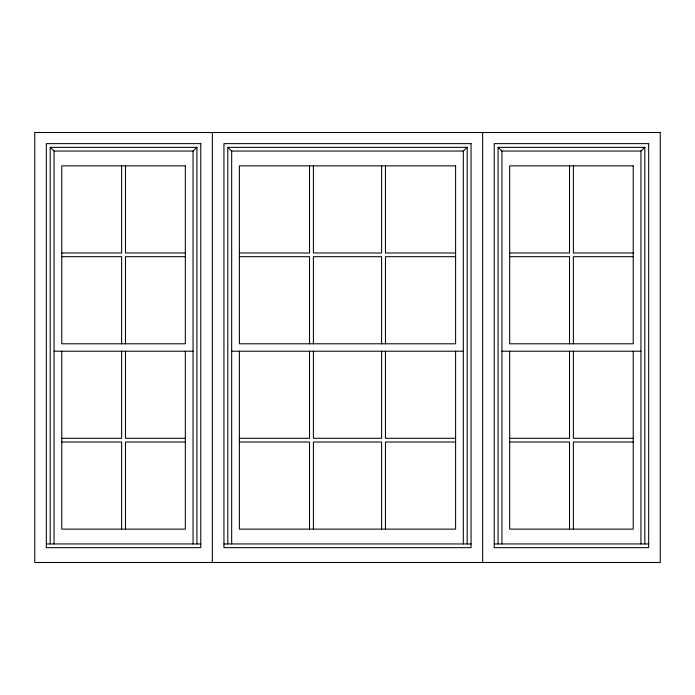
<?xml version="1.0" encoding="UTF-8"?>
<svg xmlns="http://www.w3.org/2000/svg" width="695" height="695" viewBox="0 0 695 695"><rect width="100%" height="100%" fill="white"/><g stroke="black" fill="none" stroke-linecap="round" stroke-linejoin="round"><path stroke-width="1.04" d="M50.196 543.95L50.196 147.34L54.054 151.05L193.054 151.05L196.92 147.34L196.92 543.95M227.804 543.95L227.804 147.34L231.67 151.05L463.33 151.05L467.196 147.34L467.196 543.95M498.08 543.95L498.08 147.34L501.946 151.05L640.946 151.05L644.804 147.34L644.804 543.95M50.196 147.34L196.92 147.34M227.804 147.34L467.196 147.34M498.08 147.34L644.804 147.34M61.777 252.98L121.625 252.98L121.625 165.87M185.33 252.98L125.482 252.98L125.482 165.87M239.393 252.98L309.536 252.98L309.536 165.87M455.607 252.98L385.464 252.98L385.464 165.87M509.67 252.98L569.518 252.98L569.518 165.87M633.223 252.98L573.375 252.98L573.375 165.87M61.777 256.69L121.625 256.69L121.625 343.79M185.33 256.69L125.482 256.69L125.482 343.79M239.393 256.69L309.536 256.69L309.536 343.79M455.607 256.69L385.464 256.69L385.464 343.79M509.67 256.69L569.518 256.69L569.518 343.79M633.223 256.69L573.375 256.69L573.375 343.79M54.054 351.21L193.054 351.21M231.67 351.21L463.33 351.21M501.946 351.21L640.946 351.21M61.777 438.31L121.625 438.31L121.625 351.21M185.33 438.31L125.482 438.31L125.482 351.21M239.393 438.31L309.536 438.31L309.536 351.21M455.607 438.31L385.464 438.31L385.464 351.21M509.67 438.31L569.518 438.31L569.518 351.21M633.223 438.31L573.375 438.31L573.375 351.21M61.777 442.02L121.625 442.02L121.625 529.13M185.33 442.02L125.482 442.02L125.482 529.13M239.393 442.02L309.536 442.02L309.536 529.13M455.607 442.02L385.464 442.02L385.464 529.13M509.67 442.02L569.518 442.02L569.518 529.13M633.223 442.02L573.375 442.02L573.375 529.13M46.33 543.95L200.777 543.95M223.946 543.95L471.054 543.95M494.223 543.95L648.67 543.95M640.946 151.05L640.946 543.95M633.223 351.21L633.223 529.13L509.67 529.13L509.67 351.21M501.946 151.05L501.946 543.95M482.643 132.51L482.643 562.49M463.33 151.05L463.33 543.95M455.607 351.21L455.607 529.13L239.393 529.13L239.393 351.21M381.607 165.87L381.607 252.98L313.393 252.98L313.393 165.87M381.607 343.79L381.607 256.69L313.393 256.69L313.393 343.79M381.607 351.21L381.607 438.31L313.393 438.31L313.393 351.21M381.607 529.13L381.607 442.02L313.393 442.02L313.393 529.13M231.67 151.05L231.67 543.95M212.357 132.51L212.357 562.49M193.054 151.05L193.054 543.95M185.33 351.21L185.33 529.13L61.777 529.13L61.777 351.21M54.054 151.05L54.054 543.95M660.25 132.51L34.75 132.51L34.75 562.49L660.25 562.49L660.25 132.51M200.777 143.63L46.33 143.63L46.33 547.66L200.777 547.66L200.777 143.63M471.054 143.63L223.946 143.63L223.946 547.66L471.054 547.66L471.054 143.63M648.67 143.63L494.223 143.63L494.223 547.66L648.67 547.66L648.67 143.63M185.33 165.87L61.777 165.87L61.777 343.79L185.33 343.79L185.33 165.87M455.607 165.87L239.393 165.87L239.393 343.79L455.607 343.79L455.607 165.87M633.223 165.87L509.67 165.87L509.67 343.79L633.223 343.79L633.223 165.87"/></g></svg>
